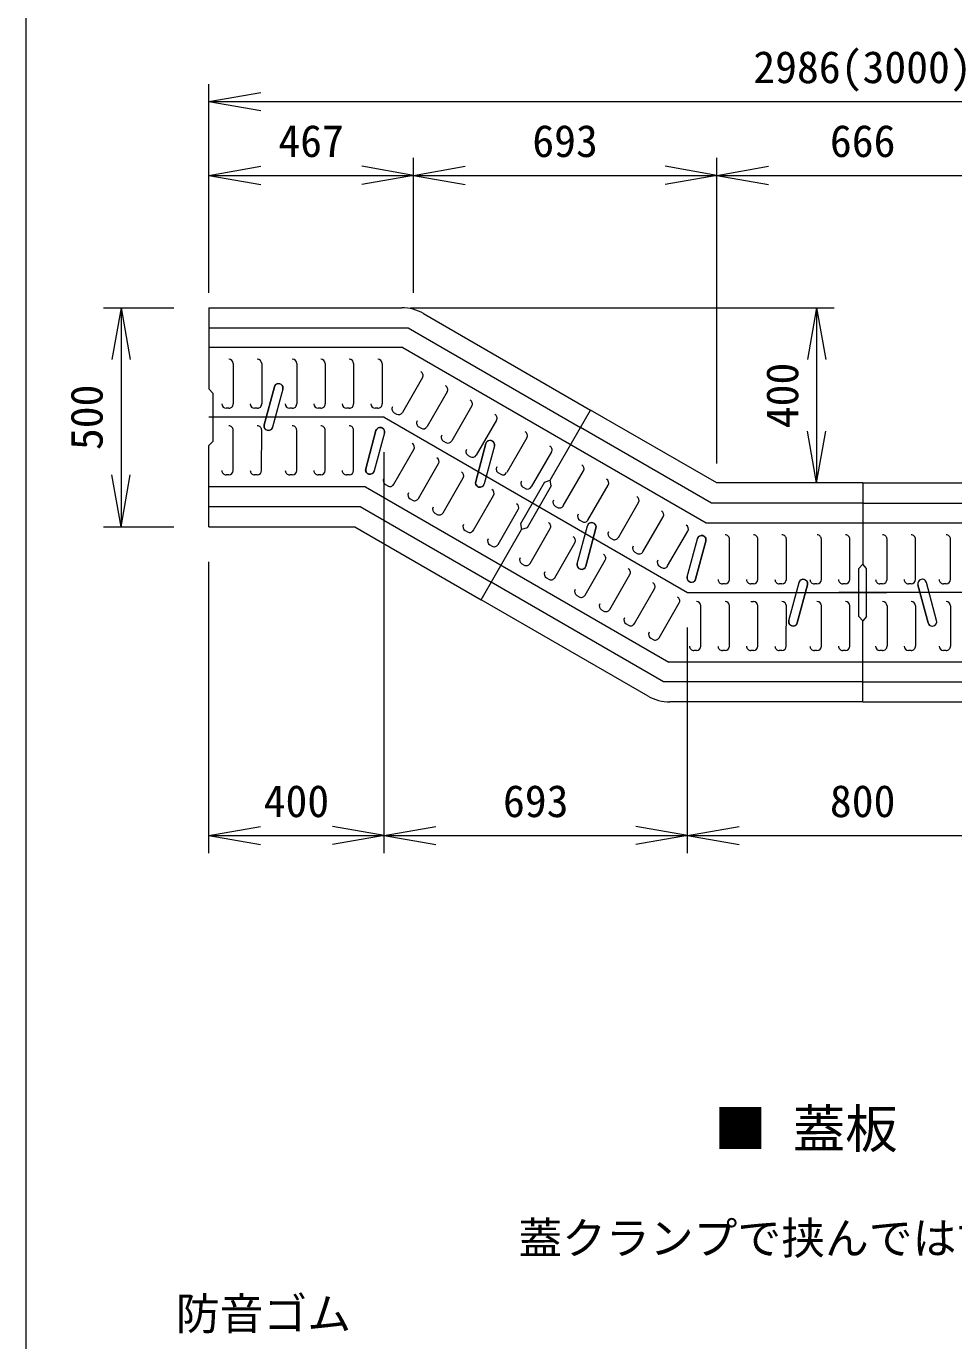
# Model space of a CAD drawing. Units: millimetres on the paper, scale 1:20, with parts at other scales. Extents: x 28 to 202, y 46 to 318.
# Drawn here: x 30.4 to 83.3, y 197.8 to 272.8 of the extents above; entities that cross this region are included whole.
import ezdxf
from ezdxf.enums import TextEntityAlignment as Align

# ---------------------------------------------------------------- set-up
doc = ezdxf.new("R2010")
doc.units = ezdxf.units.MM
doc.layers.add('1', color=4, linetype='Continuous', lineweight=18)
doc.styles.add('ＭＳ ゴシック-5.0-0.0', font='')
doc.styles.get('ＭＳ ゴシック-5.0-0.0').set_extended_font_data('ＭＳ ゴシック-5.0-0.0')

msp = doc.modelspace()

# ---------------------------------------------------------------- linework, layer by layer
at = {"layer": '1'}
for p, q in [((30.364, 46.235), (30.364, 300.502)), ((40.789, 257.584), (40.789, 269.504)), ((40.789, 268.504), (43.744, 269.024)), ((40.789, 268.504), (43.744, 267.983)), ((40.789, 268.504), (115.438, 268.504)), ((52.463, 257.584), (52.463, 265.288)), ((69.784, 247.848), (69.784, 265.288)), ((40.789, 264.288), (43.744, 264.809)), ((40.789, 264.288), (43.744, 263.767)), ((40.789, 264.288), (52.463, 264.288)), ((52.463, 264.288), (49.509, 264.809)), ((52.463, 264.288), (49.509, 263.767)), ((52.463, 264.288), (55.418, 264.809)), ((52.463, 264.288), (55.418, 263.767)), ((52.463, 264.288), (69.784, 264.288)), ((69.784, 264.288), (66.83, 264.809)), ((69.784, 264.288), (66.83, 263.767)), ((69.784, 264.288), (72.738, 264.809)), ((69.784, 264.288), (72.738, 263.767)), ((69.784, 264.288), (86.441, 264.288)), ((34.771, 256.734), (38.788, 256.734)), ((35.771, 256.734), (35.25, 253.78)), ((35.771, 256.734), (36.292, 253.78)), ((35.771, 256.734), (35.771, 244.234)), ((52.294, 256.734), (76.477, 256.734)), ((75.477, 256.734), (74.956, 253.78)), ((75.477, 256.734), (75.998, 253.78)), ((75.477, 256.734), (75.477, 246.734)), ((40.788, 255.584), (52.155, 255.584)), ((52.155, 255.584), (62, 249.902)), ((51.854, 254.459), (40.788, 254.46)), ((51.854, 254.459), (69.175, 244.459)), ((42.175, 253.545), (42.175, 251.245)), ((43.8, 253.545), (43.8, 251.245)), ((45.8, 253.545), (45.8, 251.245)), ((47.425, 253.544), (47.425, 251.244)), ((49.05, 253.544), (49.05, 251.244)), ((50.675, 253.544), (50.675, 251.244)), ((44.525, 252.219), (43.942, 250.045)), ((45.008, 252.089), (44.425, 249.916)), ((52.981, 252.752), (51.831, 250.76)), ((54.388, 251.939), (53.238, 249.948)), ((41.925, 250.995), (41.775, 250.995)), ((43.55, 250.995), (43.4, 250.995)), ((45.55, 250.995), (45.4, 250.995)), ((47.175, 250.994), (47.025, 250.994)), ((48.8, 250.994), (48.65, 250.994)), ((50.425, 250.994), (50.275, 250.994)), ((51.36, 250.744), (51.489, 250.669)), ((55.796, 251.127), (54.646, 249.135)), ((60.262, 246.892), (62.575, 250.898)), ((50.789, 250.484), (40.789, 250.485)), ((50.789, 250.484), (68.11, 240.484)), ((52.767, 249.931), (52.897, 249.856)), ((57.203, 250.314), (56.053, 248.323)), ((69.476, 245.584), (61.999, 249.9)), ((42.174, 247.445), (42.175, 249.745)), ((43.799, 247.445), (43.8, 249.745)), ((45.799, 247.445), (45.8, 249.745)), ((47.424, 247.444), (47.425, 249.744)), ((49.049, 247.444), (49.05, 249.744)), ((50.326, 249.722), (49.744, 247.549)), ((50.809, 249.593), (50.226, 247.419)), ((54.174, 249.119), (54.304, 249.044)), ((58.935, 249.314), (57.785, 247.323)), ((75.477, 246.734), (74.956, 249.689)), ((75.477, 246.734), (75.998, 249.689)), ((50.789, 225.613), (50.789, 248.484)), ((51.338, 246.657), (52.488, 248.649)), ((56.598, 248.983), (56.016, 246.809)), ((57.081, 248.853), (56.499, 246.68)), ((60.342, 248.502), (59.192, 246.51)), ((52.746, 245.844), (53.896, 247.836)), ((55.581, 248.306), (55.711, 248.231)), ((35.771, 244.234), (35.25, 247.189)), ((35.771, 244.234), (36.292, 247.189)), ((41.924, 247.195), (41.774, 247.195)), ((43.549, 247.195), (43.399, 247.195)), ((45.549, 247.195), (45.399, 247.195)), ((47.174, 247.194), (47.024, 247.194)), ((48.799, 247.194), (48.649, 247.194)), ((54.153, 245.032), (55.303, 247.024)), ((57.313, 247.306), (57.443, 247.231)), ((59.944, 246.787), (60.264, 246.891)), ((60.33, 246.564), (60.26, 246.893)), ((61.019, 245.433), (62.169, 247.425)), ((49.724, 246.509), (40.787, 246.51)), ((49.724, 246.509), (67.049, 236.507)), ((50.867, 246.64), (50.997, 246.565)), ((59.944, 246.787), (58.569, 244.405)), ((58.721, 246.494), (58.851, 246.419)), ((60.33, 246.564), (58.955, 244.182)), ((62.427, 244.62), (63.577, 246.612)), ((78.11, 246.734), (78.11, 242.106)), ((40.789, 245.384), (49.423, 245.384)), ((49.423, 245.384), (56.9, 241.069)), ((52.274, 245.828), (52.404, 245.753)), ((55.885, 244.032), (57.035, 246.024)), ((60.548, 245.416), (60.678, 245.341)), ((64.159, 243.62), (65.309, 245.612)), ((78.11, 245.584), (69.476, 245.584)), ((78.11, 245.584), (86.743, 245.584)), ((53.682, 245.015), (53.812, 244.94)), ((57.292, 243.219), (58.442, 245.211)), ((61.955, 244.604), (62.085, 244.529)), ((65.566, 242.808), (66.716, 244.8)), ((34.771, 244.234), (38.789, 244.234)), ((55.414, 244.015), (55.544, 243.94)), ((56.325, 240.073), (58.637, 244.077)), ((58.569, 244.405), (58.639, 244.076)), ((58.955, 244.182), (58.635, 244.078)), ((59.12, 242.142), (60.269, 244.134)), ((61.817, 242.115), (62.4, 244.289)), ((62.3, 241.986), (62.883, 244.159)), ((66.973, 241.995), (68.123, 243.987)), ((69.175, 244.459), (87.041, 244.457)), ((56.821, 243.203), (56.951, 243.128)), ((60.527, 241.329), (61.677, 243.321)), ((63.687, 243.604), (63.817, 243.529)), ((68.09, 241.376), (68.672, 243.549)), ((68.573, 241.247), (69.155, 243.42)), ((70.499, 241.224), (70.5, 243.524)), ((72.124, 241.224), (72.125, 243.524)), ((73.749, 241.224), (73.75, 243.524)), ((75.749, 241.224), (75.75, 243.524)), ((77.374, 241.224), (77.375, 243.524)), ((79.495, 241.224), (79.495, 243.524)), ((81.12, 241.224), (81.12, 243.524)), ((83.12, 241.225), (83.12, 243.525)), ((62.259, 240.329), (63.409, 242.321)), ((65.095, 242.791), (65.225, 242.716)), ((40.786, 225.613), (40.786, 242.234)), ((58.648, 242.125), (58.778, 242.05)), ((66.502, 241.979), (66.632, 241.904)), ((77.886, 239.108), (77.887, 241.858)), ((77.887, 241.858), (78.11, 242.106)), ((78.333, 241.858), (78.11, 242.106)), ((78.333, 239.108), (78.333, 241.858)), ((66.743, 235.384), (56.899, 241.067)), ((60.056, 241.313), (60.185, 241.238)), ((63.666, 239.517), (64.816, 241.509)), ((70.249, 240.974), (70.099, 240.974)), ((71.874, 240.974), (71.724, 240.974)), ((73.499, 240.974), (73.349, 240.974)), ((73.891, 238.88), (74.474, 241.053)), ((74.374, 238.75), (74.957, 240.923)), ((75.499, 240.974), (75.349, 240.974)), ((77.124, 240.974), (76.974, 240.974)), ((79.245, 240.974), (79.095, 240.974)), ((80.87, 240.974), (80.72, 240.974)), ((81.845, 238.75), (81.263, 240.923)), ((82.328, 238.88), (81.746, 241.053)), ((82.87, 240.975), (82.72, 240.975)), ((61.788, 240.313), (61.918, 240.238)), ((65.074, 238.704), (66.223, 240.696)), ((68.11, 240.484), (79.481, 240.483)), ((88.11, 240.484), (76.738, 240.483)), ((63.195, 239.5), (63.325, 239.425)), ((66.481, 237.892), (67.631, 239.884)), ((68.873, 237.425), (68.874, 239.725)), ((70.498, 237.424), (70.499, 239.724)), ((71.724, 239.974), (71.874, 239.974)), ((72.123, 237.424), (72.124, 239.724)), ((73.748, 237.424), (73.749, 239.724)), ((75.748, 237.424), (75.749, 239.724)), ((77.373, 237.424), (77.374, 239.724)), ((79.495, 239.724), (79.495, 237.424)), ((81.12, 239.723), (81.12, 237.423)), ((83.12, 239.723), (83.12, 237.423)), ((64.602, 238.688), (64.732, 238.613)), ((77.886, 239.108), (78.11, 238.86)), ((78.333, 239.108), (78.11, 238.86)), ((78.11, 234.234), (78.11, 238.86)), ((66.01, 237.875), (66.139, 237.8)), ((68.11, 225.613), (68.11, 238.484)), ((68.623, 237.175), (68.473, 237.175)), ((70.248, 237.174), (70.098, 237.175)), ((71.873, 237.174), (71.723, 237.174)), ((73.498, 237.174), (73.348, 237.174)), ((75.498, 237.174), (75.348, 237.174)), ((77.123, 237.174), (76.973, 237.174)), ((79.245, 237.174), (79.095, 237.174)), ((80.87, 237.173), (80.72, 237.173)), ((82.87, 237.173), (82.72, 237.173)), ((89.175, 236.509), (67.049, 236.507)), ((78.11, 235.384), (66.743, 235.384)), ((78.11, 235.384), (89.476, 235.384)), ((40.786, 226.613), (43.741, 227.134)), ((40.786, 226.613), (43.741, 226.092)), ((40.786, 226.613), (50.789, 226.613)), ((50.789, 226.613), (47.835, 227.134)), ((50.789, 226.613), (47.835, 226.092)), ((50.789, 226.613), (53.744, 227.134)), ((50.789, 226.613), (53.744, 226.092)), ((50.789, 226.613), (68.11, 226.613)), ((68.11, 226.613), (65.155, 227.134)), ((68.11, 226.613), (65.155, 226.092)), ((68.11, 226.613), (71.064, 227.134)), ((68.11, 226.613), (71.064, 226.092)), ((68.11, 226.613), (88.11, 226.613))]:
    msp.add_line(p, q, dxfattribs=at)
at = {"layer": '1', "color": 2}
for p, q in [((40.788, 256.734), (51.794, 256.734)), ((40.789, 256.734), (40.789, 252.109)), ((53.043, 256.4), (62.575, 250.898)), ((41.012, 251.86), (40.789, 252.109)), ((41.012, 251.86), (41.012, 249.11)), ((69.784, 246.734), (62.574, 250.896)), ((41.012, 249.11), (40.789, 248.863)), ((40.789, 244.234), (40.789, 248.863)), ((78.11, 246.734), (69.784, 246.734)), ((78.11, 246.734), (86.435, 246.734)), ((40.786, 244.234), (49.115, 244.234)), ((49.115, 244.234), (56.325, 240.073)), ((65.855, 234.569), (56.324, 240.071)), ((78.11, 234.234), (67.105, 234.234)), ((78.11, 234.234), (89.114, 234.234))]:
    msp.add_line(p, q, dxfattribs=at)
at = {"layer": '1', "color": 9}
for p, q in [((43.942, 250.045), (44.524, 252.219)), ((45.007, 252.089), (44.425, 249.916)), ((44.524, 252.219), (44.556, 252.29)), ((44.556, 252.29), (44.609, 252.348)), ((44.609, 252.348), (44.676, 252.387)), ((44.676, 252.387), (44.753, 252.404)), ((44.753, 252.404), (44.831, 252.395)), ((44.831, 252.395), (44.902, 252.364)), ((44.902, 252.364), (44.96, 252.311)), ((44.96, 252.311), (44.999, 252.244)), ((44.999, 252.244), (45.016, 252.167)), ((45.016, 252.167), (45.007, 252.089)), ((43.934, 249.968), (43.942, 250.045)), ((43.95, 249.891), (43.934, 249.968)), ((43.989, 249.823), (43.95, 249.891)), ((44.047, 249.771), (43.989, 249.823)), ((44.393, 249.844), (44.341, 249.786)), ((44.425, 249.916), (44.393, 249.844)), ((50.358, 249.794), (50.41, 249.852)), ((50.41, 249.852), (50.478, 249.891)), ((50.478, 249.891), (50.554, 249.907)), ((50.554, 249.907), (50.632, 249.899)), ((50.632, 249.899), (50.704, 249.867)), ((50.704, 249.867), (50.762, 249.815)), ((44.119, 249.739), (44.047, 249.771)), ((44.197, 249.731), (44.119, 249.739)), ((44.273, 249.747), (44.197, 249.731)), ((44.341, 249.786), (44.273, 249.747)), ((49.743, 247.549), (50.326, 249.722)), ((50.809, 249.593), (50.226, 247.419)), ((50.326, 249.722), (50.358, 249.794)), ((50.762, 249.815), (50.801, 249.747)), ((50.801, 249.747), (50.817, 249.67)), ((50.817, 249.67), (50.809, 249.593)), ((56.63, 249.054), (56.683, 249.112)), ((56.683, 249.112), (56.75, 249.151)), ((56.75, 249.151), (56.827, 249.168)), ((56.827, 249.168), (56.905, 249.16)), ((56.905, 249.16), (56.976, 249.128)), ((56.976, 249.128), (57.034, 249.075)), ((57.034, 249.075), (57.073, 249.008)), ((56.016, 246.809), (56.598, 248.983)), ((57.081, 248.853), (56.499, 246.68)), ((56.598, 248.983), (56.63, 249.054)), ((57.073, 249.008), (57.09, 248.931)), ((57.09, 248.931), (57.081, 248.853)), ((49.735, 247.471), (49.743, 247.549)), ((49.752, 247.394), (49.735, 247.471)), ((49.791, 247.327), (49.752, 247.394)), ((49.849, 247.274), (49.791, 247.327)), ((49.92, 247.243), (49.849, 247.274)), ((49.998, 247.234), (49.92, 247.243)), ((50.075, 247.251), (49.998, 247.234)), ((50.142, 247.29), (50.075, 247.251)), ((50.195, 247.348), (50.142, 247.29)), ((50.226, 247.419), (50.195, 247.348)), ((56.008, 246.732), (56.016, 246.809)), ((56.024, 246.655), (56.008, 246.732)), ((56.063, 246.587), (56.024, 246.655)), ((56.121, 246.535), (56.063, 246.587)), ((56.193, 246.503), (56.121, 246.535)), ((56.27, 246.495), (56.193, 246.503)), ((56.347, 246.511), (56.27, 246.495)), ((56.415, 246.55), (56.347, 246.511)), ((56.467, 246.609), (56.415, 246.55)), ((56.499, 246.68), (56.467, 246.609)), ((61.817, 242.115), (62.4, 244.289)), ((62.883, 244.159), (62.3, 241.986)), ((62.4, 244.289), (62.432, 244.36)), ((62.432, 244.36), (62.484, 244.418)), ((62.484, 244.418), (62.552, 244.457)), ((62.552, 244.457), (62.628, 244.474)), ((62.628, 244.474), (62.706, 244.465)), ((62.706, 244.465), (62.778, 244.434)), ((62.778, 244.434), (62.836, 244.381)), ((62.836, 244.381), (62.875, 244.314)), ((62.875, 244.314), (62.891, 244.237)), ((62.891, 244.237), (62.883, 244.159)), ((68.09, 241.376), (68.672, 243.549)), ((69.155, 243.42), (68.573, 241.247)), ((68.672, 243.549), (68.704, 243.621)), ((68.704, 243.621), (68.756, 243.679)), ((68.756, 243.679), (68.824, 243.718)), ((68.824, 243.718), (68.901, 243.734)), ((68.901, 243.734), (68.978, 243.726)), ((68.978, 243.726), (69.05, 243.694)), ((69.05, 243.694), (69.108, 243.642)), ((69.108, 243.642), (69.147, 243.574)), ((69.147, 243.574), (69.163, 243.498)), ((69.163, 243.498), (69.155, 243.42)), ((61.809, 242.038), (61.817, 242.115)), ((61.825, 241.961), (61.809, 242.038)), ((61.865, 241.893), (61.825, 241.961)), ((61.923, 241.841), (61.865, 241.893)), ((61.994, 241.809), (61.923, 241.841)), ((62.072, 241.801), (61.994, 241.809)), ((62.148, 241.817), (62.072, 241.801)), ((62.216, 241.856), (62.148, 241.817)), ((62.269, 241.915), (62.216, 241.856)), ((62.3, 241.986), (62.269, 241.915)), ((68.082, 241.298), (68.09, 241.376)), ((68.098, 241.222), (68.082, 241.298)), ((68.137, 241.154), (68.098, 241.222)), ((68.195, 241.102), (68.137, 241.154)), ((68.267, 241.07), (68.195, 241.102)), ((68.344, 241.062), (68.267, 241.07)), ((68.421, 241.078), (68.344, 241.062)), ((68.489, 241.117), (68.421, 241.078)), ((68.541, 241.175), (68.489, 241.117)), ((68.573, 241.247), (68.541, 241.175)), ((73.891, 238.88), (74.474, 241.053)), ((74.957, 240.923), (74.374, 238.75)), ((74.474, 241.053), (74.506, 241.124)), ((74.506, 241.124), (74.558, 241.182)), ((74.558, 241.182), (74.626, 241.221)), ((74.626, 241.221), (74.702, 241.238)), ((74.702, 241.238), (74.78, 241.23)), ((74.78, 241.23), (74.851, 241.198)), ((74.851, 241.198), (74.91, 241.145)), ((74.91, 241.145), (74.949, 241.078)), ((74.949, 241.078), (74.965, 241.001)), ((74.965, 241.001), (74.957, 240.923)), ((81.271, 241.078), (81.254, 241.001)), ((81.254, 241.001), (81.263, 240.923)), ((81.263, 240.923), (81.845, 238.75)), ((81.31, 241.145), (81.271, 241.078)), ((81.368, 241.198), (81.31, 241.145)), ((81.439, 241.23), (81.368, 241.198)), ((81.517, 241.238), (81.439, 241.23)), ((81.594, 241.221), (81.517, 241.238)), ((81.661, 241.182), (81.594, 241.221)), ((81.714, 241.124), (81.661, 241.182)), ((81.745, 241.053), (81.714, 241.124)), ((82.328, 238.88), (81.745, 241.053)), ((73.883, 238.802), (73.891, 238.88)), ((73.899, 238.725), (73.883, 238.802)), ((73.938, 238.657), (73.899, 238.725)), ((73.997, 238.605), (73.938, 238.657)), ((74.068, 238.573), (73.997, 238.605)), ((74.146, 238.565), (74.068, 238.573)), ((74.222, 238.581), (74.146, 238.565)), ((74.29, 238.62), (74.222, 238.581)), ((74.342, 238.679), (74.29, 238.62)), ((74.374, 238.75), (74.342, 238.679)), ((81.845, 238.75), (81.877, 238.679)), ((81.877, 238.679), (81.929, 238.62)), ((81.929, 238.62), (81.997, 238.581)), ((81.997, 238.581), (82.073, 238.565)), ((82.073, 238.565), (82.151, 238.573)), ((82.151, 238.573), (82.223, 238.605)), ((82.223, 238.605), (82.281, 238.657)), ((82.281, 238.657), (82.32, 238.725)), ((82.32, 238.725), (82.336, 238.802)), ((82.336, 238.802), (82.328, 238.88))]:
    msp.add_line(p, q, dxfattribs=at)
at = {"layer": '1', "color": 2}
for centre, start, end in [((51.794, 254.234), 60.00643, 90), ((67.105, 236.734), 240.00643, 270)]:
    msp.add_arc(centre, 2.5, start, end, dxfattribs=at)
at = {"layer": '1'}
for centre, start, end in [((41.925, 253.545), 0, 89.99357), ((43.55, 253.545), 0, 89.99357), ((45.55, 253.545), 0, 89.99357), ((47.175, 253.544), 0, 89.99357), ((48.8, 253.544), 0, 89.99357), ((50.425, 253.544), 0, 89.99357), ((52.765, 252.877), 329.99357, 60), ((44.766, 252.154), 344.99678, 164.99678), ((54.172, 252.064), 329.99357, 60), ((55.579, 251.252), 329.99357, 60), ((41.775, 251.245), 180, 269.99357), ((41.925, 251.245), 269.99357, 0), ((43.4, 251.245), 180, 269.99357), ((43.55, 251.245), 269.99357, 0), ((45.4, 251.245), 180, 269.99357), ((45.55, 251.245), 269.99357, 0), ((47.025, 251.244), 180, 269.99357), ((47.175, 251.244), 269.99357, 0), ((48.65, 251.244), 180, 269.99357), ((48.8, 251.244), 269.99357, 0), ((50.275, 251.244), 180, 269.99357), ((50.425, 251.244), 269.99357, 0), ((51.485, 250.96), 149.99357, 240), ((51.614, 250.885), 240, 329.99357), ((56.987, 250.439), 329.99357, 60), ((41.925, 249.745), 359.98713, 89.99357), ((43.55, 249.745), 359.98713, 89.99357), ((44.184, 249.981), 164.99678, 344.99678), ((45.55, 249.745), 359.98713, 89.99357), ((47.175, 249.744), 359.98713, 89.99357), ((48.8, 249.744), 359.98713, 89.99357), ((50.567, 249.657), 344.99678, 164.99678), ((52.892, 250.148), 149.99357, 240), ((53.022, 250.073), 240, 329.99357), ((54.299, 249.335), 149.99357, 240), ((54.429, 249.26), 240, 329.99357), ((56.84, 248.918), 344.99678, 164.99678), ((58.719, 249.439), 329.99357, 60), ((52.272, 248.774), 330.00643, 60), ((55.706, 248.523), 149.99357, 240), ((55.836, 248.448), 240, 329.99357), ((60.126, 248.627), 329.99357, 60), ((53.679, 247.961), 330.00643, 60), ((57.438, 247.523), 149.99357, 240), ((61.953, 247.55), 330.00643, 60), ((41.774, 247.445), 179.98713, 269.99357), ((41.924, 247.445), 269.99357, 359.98713), ((43.399, 247.445), 179.98713, 269.99357), ((43.549, 247.445), 269.99357, 359.98713), ((45.399, 247.445), 179.98713, 269.99357), ((45.549, 247.445), 269.99357, 359.98713), ((47.024, 247.444), 179.98713, 269.99357), ((47.174, 247.444), 269.99357, 359.98713), ((48.649, 247.444), 179.98713, 269.99357), ((48.799, 247.444), 269.99357, 359.98713), ((49.985, 247.484), 164.99678, 344.99678), ((50.992, 246.857), 150.00643, 240), ((55.086, 247.149), 330.00643, 60), ((57.568, 247.448), 240, 329.99357), ((58.846, 246.71), 149.99357, 240), ((63.36, 246.737), 330.00643, 60), ((51.122, 246.782), 240, 330.00643), ((52.399, 246.044), 150.00643, 240), ((56.257, 246.745), 164.99678, 344.99678), ((56.818, 246.149), 330.00643, 60), ((58.976, 246.635), 240, 329.99357), ((52.529, 245.969), 240, 330.00643), ((53.807, 245.232), 150.00643, 240), ((58.226, 245.336), 330.00643, 60), ((60.673, 245.633), 150.00643, 240), ((60.803, 245.558), 240, 330.00643), ((65.092, 245.737), 330.00643, 60), ((53.937, 245.157), 240, 330.00643), ((62.08, 244.82), 150.00643, 240), ((62.21, 244.745), 240, 330.00643), ((66.499, 244.925), 330.00643, 60), ((55.539, 244.232), 150.00643, 240), ((55.669, 244.157), 240, 330.00643), ((60.053, 244.259), 329.99357, 60), ((62.641, 244.224), 344.99678, 164.99678), ((63.812, 243.82), 150.00643, 240), ((67.907, 244.112), 330.00643, 60), ((56.946, 243.419), 150.00643, 240), ((57.076, 243.344), 240, 330.00643), ((61.46, 243.446), 329.99357, 60), ((63.942, 243.745), 240, 330.00643), ((65.22, 243.008), 150.00643, 240), ((68.914, 243.485), 344.99678, 164.99678), ((70.25, 243.524), 359.98713, 89.99357), ((71.875, 243.524), 359.98713, 89.99357), ((73.5, 243.524), 359.98713, 89.99357), ((75.5, 243.524), 359.98713, 89.99357), ((77.125, 243.524), 359.98713, 89.99357), ((79.245, 243.524), 0.01287, 90.0193), ((80.87, 243.524), 0.01287, 90.0193), ((82.87, 243.525), 0.01287, 90.0193), ((58.773, 242.342), 150.00643, 240), ((63.192, 242.446), 329.99357, 60), ((65.35, 242.933), 240, 330.00643), ((66.627, 242.195), 150.00643, 240), ((58.903, 242.267), 240, 330.00643), ((60.181, 241.529), 150.00643, 240), ((62.059, 242.051), 164.99678, 344.99678), ((64.6, 241.634), 329.99357, 60), ((66.757, 242.12), 240, 330.00643), ((60.31, 241.454), 240, 330.00643), ((66.007, 240.821), 329.99357, 60), ((68.331, 241.311), 164.99678, 344.99678), ((70.099, 241.224), 179.98713, 269.99357), ((70.249, 241.224), 269.99357, 359.98713), ((71.724, 241.224), 179.98713, 269.99357), ((71.874, 241.224), 269.99357, 359.98713), ((73.349, 241.224), 179.98713, 269.99357), ((73.499, 241.224), 269.99357, 359.98713), ((74.715, 240.988), 344.99678, 164.99678), ((75.349, 241.224), 179.98713, 269.99357), ((75.499, 241.224), 269.99357, 359.98713), ((76.974, 241.224), 179.98713, 269.99357), ((77.124, 241.224), 269.99357, 359.98713), ((79.095, 241.224), 180.01287, 270.0193), ((79.245, 241.224), 270.0193, 0.01287), ((80.72, 241.224), 180.01287, 270.0193), ((80.87, 241.224), 270.0193, 0.01287), ((81.504, 240.988), 15.00322, 195.00322), ((82.72, 241.225), 180.01287, 270.0193), ((82.87, 241.225), 270.0193, 0.01287), ((61.913, 240.529), 150.00643, 240), ((62.043, 240.454), 240, 330.00643), ((67.414, 240.009), 329.99357, 60), ((63.32, 239.717), 150.00643, 240), ((63.45, 239.642), 240, 330.00643), ((68.624, 239.725), 0, 89.99357), ((70.249, 239.724), 0, 89.99357), ((71.874, 239.724), 0, 89.99357), ((73.499, 239.724), 0, 89.99357), ((75.499, 239.724), 0, 89.99357), ((77.124, 239.724), 0, 89.99357), ((79.245, 239.724), 0, 89.99357), ((80.87, 239.723), 0, 89.99357), ((82.87, 239.723), 0, 89.99357), ((64.727, 238.904), 150.00643, 240), ((64.857, 238.829), 240, 330.00643), ((74.133, 238.815), 164.99678, 344.99678), ((82.087, 238.815), 195.00322, 15.00322), ((66.135, 238.092), 150.00643, 240), ((66.264, 238.017), 240, 330.00643), ((68.473, 237.425), 179.98713, 269.99357), ((68.623, 237.425), 269.99357, 359.98713), ((70.098, 237.425), 179.98713, 269.99357), ((70.248, 237.424), 269.99357, 359.98713), ((71.723, 237.424), 179.98713, 269.99357), ((71.873, 237.424), 269.99357, 359.98713), ((73.348, 237.424), 179.98713, 269.99357), ((73.498, 237.424), 269.99357, 359.98713), ((75.348, 237.424), 179.98713, 269.99357), ((75.498, 237.424), 269.99357, 359.98713), ((76.973, 237.424), 179.98713, 269.99357), ((77.123, 237.424), 269.99357, 359.98713), ((79.095, 237.424), 180, 269.99357), ((79.245, 237.424), 269.99357, 0), ((80.72, 237.423), 180, 269.99357), ((80.87, 237.423), 269.99357, 0), ((82.72, 237.423), 180, 269.99357), ((82.87, 237.423), 269.99357, 0)]:
    msp.add_arc(centre, 0.25, start, end, dxfattribs=at)

# ---------------------------------------------------------------- texts
at = {"layer": '1', "color": 7, "style": 'ＭＳ ゴシック-5.0-0.0'}
for s, height, p in [('2986(3000)', 1.833, (71.863, 269.004)), ('467', 1.833, (44.751, 264.788)), ('693', 1.833, (59.249, 264.788)), ('666', 1.833, (76.237, 264.788)), ('400', 1.833, (43.913, 227.113)), ('693', 1.833, (57.574, 227.113)), ('800', 1.833, (76.235, 227.113)), ('■ 蓋板', 2.199, (69.616, 208.118)), ('蓋クランプで挟んではずせます。', 1.833, (58.453, 202.168)), ('防音ゴム', 1.833, (38.904, 197.855))]:
    msp.add_text(s, height=height, dxfattribs=at).set_placement(p, align=Align.BOTTOM_LEFT)
for s, p in [('400', (74.977, 249.859)), ('500', (35.271, 248.609))]:
    msp.add_text(s, height=1.833, rotation=90, dxfattribs=at).set_placement(p, align=Align.BOTTOM_LEFT)

doc.saveas('drawing.dxf')
